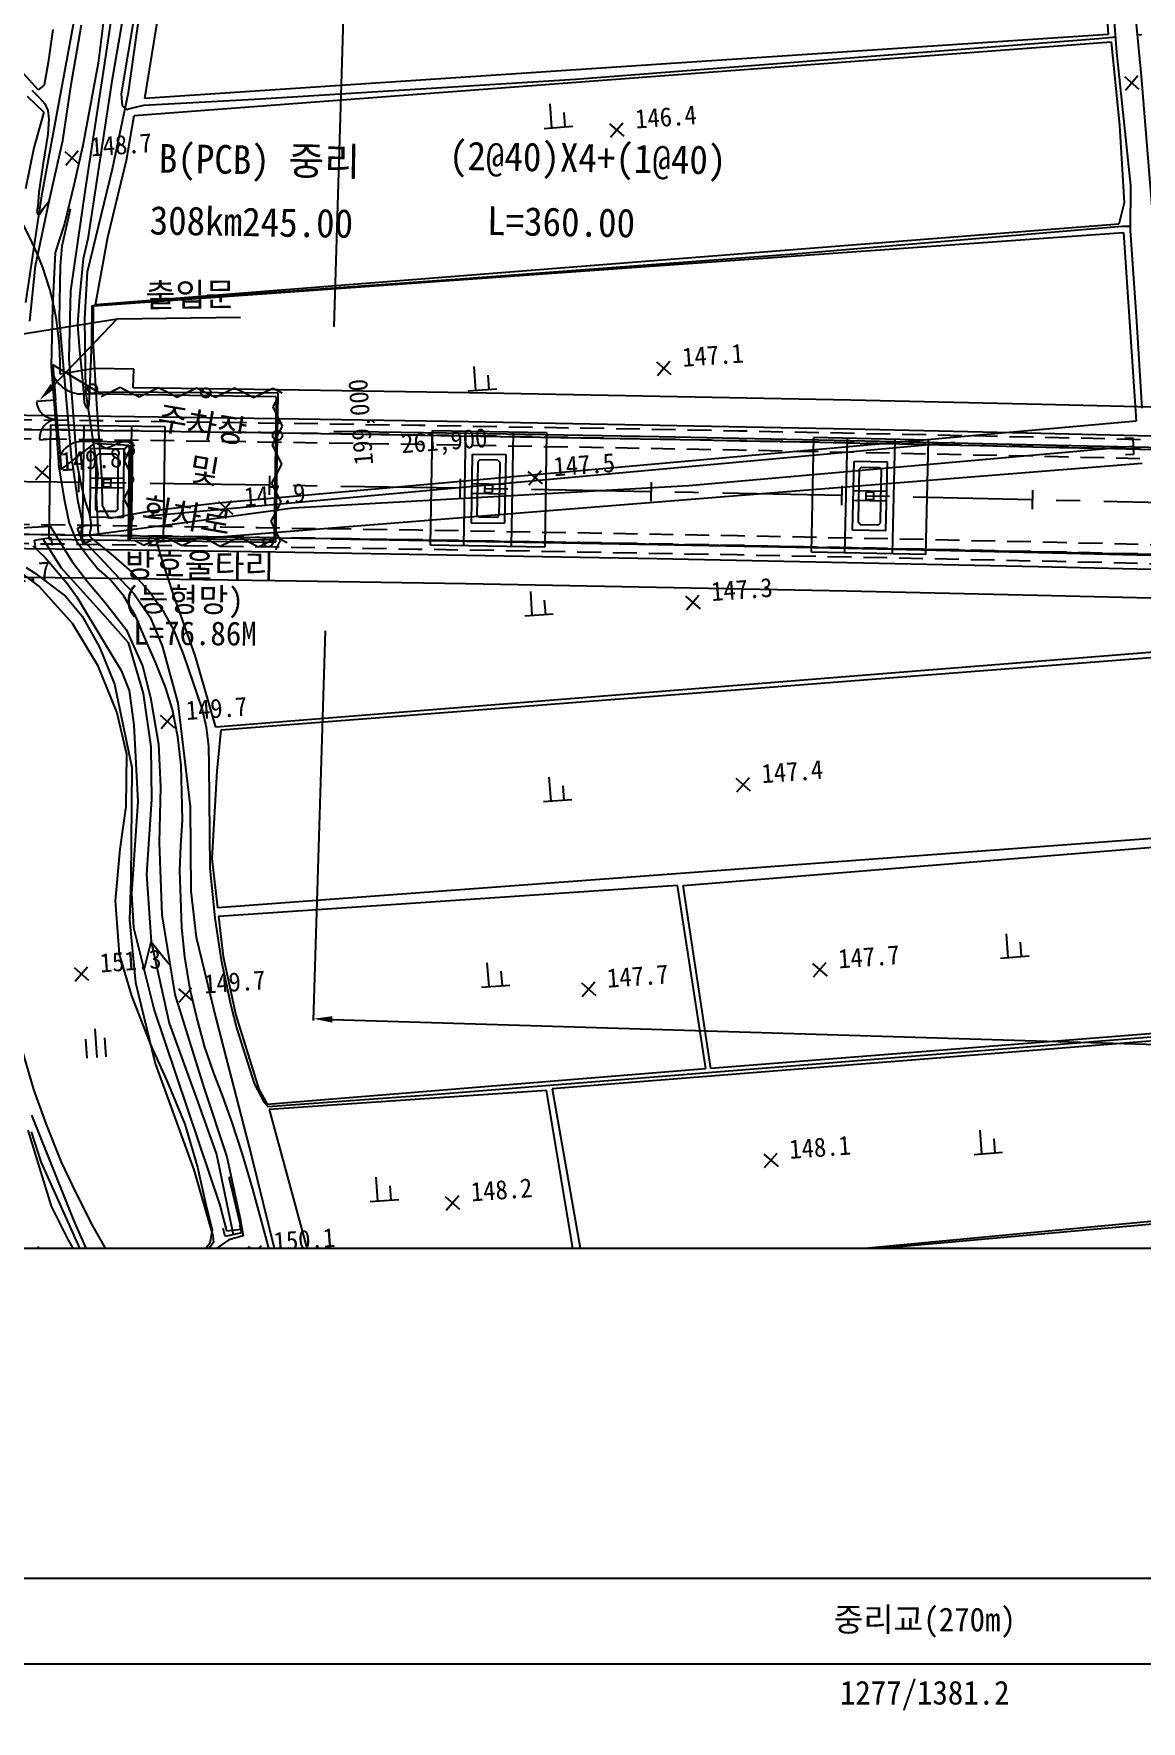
# Model space of a CAD drawing. Header units: millimetres. Extents: x 11366 to 12162, y 1103 to 1810.
# Drawn here: x 11927.3 to 12043.4, y 1346.9 to 1523.8 of the extents above; entities that cross this region are included whole.
import ezdxf
from ezdxf.enums import TextEntityAlignment as Align
from ezdxf.xclip import XClip

# ---------------------------------------------------------------- set-up
doc = ezdxf.new("R2010")
doc.units = ezdxf.units.MM
doc.header["$LTSCALE"] = 10
doc.header["$MEASUREMENT"] = 0
doc.header["$XCLIPFRAME"] = 2
doc.linetypes.add('CENTER', pattern=[2, 1.25, -0.25, 0.25, -0.25])
doc.linetypes.add('HIDDEN', pattern=[0.375, 0.25, -0.125])
for name, color, linetype in [('TT-TABL-LIN1', 4, 'Continuous'), ('TT-TABL-LIN2', 1, 'Continuous'), ('TT-TABL-TEX2', 3, 'Continuous'), ('TZ-BASE', 253, 'Continuous'), ('TZ-CABL', 4, 'Continuous')]:
    doc.layers.add(name, color=color, linetype=linetype)
doc.layers.add('TX-PAPR', color=2, linetype='Continuous', plot=False)
doc.styles.add('HANA', font='GulimChe.ttf')
doc.styles.get("Standard").update_dxf_attribs({"font": 'GulimChe.ttf'})
doc.linetypes.add('I_LINE', pattern='A,3.5,["I",Standard,S=1,R=0,X=-1,Y=-0.5],3.5', length=7)
doc.linetypes.add('XXO_LINE', pattern='A,2.5,["X",Standard,S=1,R=0,X=-1,Y=-0.5],5,["X",Standard,S=1,R=0,X=-1,Y=-0.5],5,-0.5,[133,GulimChe.ttf,S=0.5,R=0,X=-0.5,Y=0],-0.5,2.5', length=16)
doc.linetypes.add('ZIGZAG', pattern='A,0.0001,-0.2,[131,ltypeshp.shx,S=0.2,R=0,X=-0.2,Y=0],-0.4,[131,ltypeshp.shx,S=0.2,R=180,X=0.2,Y=0],-0.2', length=0.8001)

# ---------------------------------------------------------------- blocks, each defined once
blk = doc.blocks.new('JD-DHDFH546DFH43')
at = {"layer": 'TZ-BASE'}
for p, q in [((586.51, 71.46, -109.36), (587.84, 52.25, -109.36)), ((589.63, 65.82, -108.06), (591.3, 47.87, -108.06)), ((588.76, 50.39, -105.51), (587.89, 62, -105.51)), ((485.77, 61.11, -108), (483.43, 47.35, -108)), ((486.88, 45.56, -109.36), (489.34, 60.86, -109.36)), ((479.68, 54.99, -255), (476.03, 35.34, -255)), ((482.81, 55.99, -105.51), (481.99, 49.26, -105.51)), ((483.67, 56.13, -107), (482.65, 49.25, -107)), ((479.14, 47, -107.62), (480.22, 53.25, -107.62)), ((485.86, 54.76, -109), (484.41, 46.02, -109)), ((485.15, 46.17, -255), (486.36, 54.64, -255)), ((477.22, 52.79, -106.25), (476.75, 49.33, -106.25)), ((485.74, 43.75, -108.56), (588.18, 51.5, -108.56)), ((587.84, 52.25, -109.36), (486.88, 45.56, -109.36)), ((532.03, 47.58, -109), (586.85, 51.84, -109)), ((586.85, 51.84, -109), (588.64, 52.01, -109)), ((588.18, 51.5, -108.56), (589.02, 42.72, -108.56)), ((590.89, 52.22, -109), (591.39, 52.27, -109)), ((590.22, 36.43, -105.51), (588.76, 50.39, -105.51)), ((475.7, 46.45, -106.25), (473.89, 48.47, -106.25)), ((476.75, 49.33, -106.25), (476.32, 46.94, -106.25)), ((481.99, 49.26, -105.51), (480.36, 40.62, -105.51)), ((482.65, 49.25, -107), (480.61, 36.02, -107)), ((589.56, 47.84, -108.56), (591.07, 46.53, -108.56)), ((589.66, 46.43, -108.56), (590.97, 47.94, -108.56)), ((591.3, 47.87, -108.06), (592.71, 30.73, -108.06)), ((475.02, 46.4, -106), (475.81, 45.64, -106)), ((476.32, 46.94, -106.25), (475.7, 46.45, -106.25)), ((478.27, 41.14, -107.62), (479.14, 47, -107.62)), ((483.43, 47.35, -108), (480.9, 30.82, -108)), ((483.5, 38.16, -255), (485.15, 46.17, -255)), ((484.41, 46.02, -109), (484.5, 44.78, -109)), ((499.01, 45.51, -109), (532.03, 47.58, -109)), ((474.54, 45.79, -105.62), (476.28, 44.1, -105.62)), ((475.81, 45.64, -106), (476.38, 44.98, -106)), ((476.38, 44.98, -106), (476.71, 44.3, -106)), ((476.71, 44.3, -106), (476.82, 43.38, -106)), ((484.5, 44.78, -109), (484.94, 44.4, -109)), ((484.94, 44.4, -109), (485.45, 44.54, -109)), ((485.45, 44.54, -109), (486.78, 44.84, -109)), ((486.78, 44.84, -109), (499.01, 45.51, -109)), ((529.54, 42.47, -108.38), (529.36, 44.97, -108.38)), ((476.28, 44.1, -105.62), (475.25, 40.37, -105.62)), ((476.82, 43.38, -106), (476.7, 41.82, -106)), ((484.94, 39.08, -108.56), (485.74, 43.75, -108.56)), ((528.74, 42.41, -108.38), (531.73, 42.63, -108.38)), ((530.93, 42.57, -108.38), (530.83, 44.07, -108.38)), ((535.58, 42.9, -108.65), (537.09, 41.59, -108.65)), ((535.68, 41.49, -108.65), (536.99, 43, -108.65)), ((589.02, 42.72, -108.56), (589.54, 34.62, -108.56)), ((476.7, 41.82, -106), (476.18, 38.56, -106)), ((476.85, 34.79, -107.62), (478.27, 41.14, -107.62)), ((475.25, 40.37, -105.62), (474.35, 36.07, -105.62)), ((478.49, 39.98, -106.26), (480, 38.67, -106.26)), ((478.59, 38.57, -106.26), (479.9, 40.08, -106.26)), ((480.36, 40.62, -105.51), (479.46, 36.59, -105.51)), ((482.98, 31, -108.56), (484.94, 39.08, -108.56)), ((476.18, 38.56, -106), (475.78, 35.72, -106)), ((480.87, 27.37, -255), (483.5, 38.16, -255)), ((475.78, 35.72, -106), (475.65, 34.21, -106)), ((479.46, 36.59, -105.51), (478.44, 32.41, -105.51)), ((480.61, 36.02, -107), (479.09, 25.37, -107)), ((590.2, 31.7, -105.51), (590.22, 36.43, -105.51)), ((476.03, 35.34, -255), (474.38, 24.16, -255)), ((475.41, 28.01, -107.62), (476.85, 34.79, -107.62)), ((475.65, 34.21, -106), (475.55, 33.69, -106)), ((475.55, 33.69, -106), (475.67, 33.37, -106)), ((475.85, 33.38, -106), (476.23, 34.02, -106)), ((476.23, 34.02, -106), (476.87, 34.85, -106)), ((479.05, 33.89, -106), (478.19, 30.06, -106)), ((478.82, 33.99, -106), (479.05, 33.89, -106)), ((589.54, 34.62, -108.56), (588.96, 32.36, -108.56)), ((475.67, 33.37, -106), (475.85, 33.38, -106)), ((478.44, 32.41, -105.51), (477.48, 29.41, -105.51)), ((588.96, 32.36, -108.56), (481.69, 23.9, -108.56)), ((554.95, 29.26, -108), (589.3, 32.16, -108)), ((589.3, 32.16, -108), (590.2, 32.17, -108)), ((480.9, 30.82, -108), (480.41, 28.73, -108)), ((481.5, 23.81, -108.08), (589.46, 31.51, -108.08)), ((481.69, 23.9, -108.56), (482.98, 31, -108.56)), ((589.46, 31.51, -108.08), (590.8, 11.73, -108.08)), ((590.84, 22.15, -105.51), (590.2, 31.7, -105.51)), ((477.48, 29.41, -105.51), (477.18, 23.66, -105.51)), ((478.19, 30.06, -106), (477.99, 27.96, -106)), ((480.41, 28.73, -108), (480.02, 24.74, -108)), ((519.91, 26.64, -108), (554.95, 29.26, -108)), ((474.81, 22.2, -107.62), (475.41, 28.01, -107.62)), ((477.99, 27.96, -106), (477.89, 22.39, -106)), ((480.6, 22.45, -255), (480.87, 27.37, -255)), ((497, 25.01, -108), (519.91, 26.64, -108)), ((479.09, 25.37, -107), (478.91, 18.28, -107)), ((490.14, 24.48, -108), (497, 25.01, -108)), ((477.18, 23.66, -105.51), (477.06, 17.47, -105.51)), ((480.02, 24.74, -108), (479.83, 21.84, -108)), ((481.31, 19.97, -108), (481.37, 23.81, -108)), ((481.37, 23.81, -108), (481.46, 23.85, -108)), ((481.46, 23.85, -108), (482.91, 23.95, -108)), ((481.46, 20.22, -108.08), (481.5, 23.81, -108.08)), ((482.91, 23.95, -108), (488.41, 24.35, -108)), ((488.41, 24.35, -108), (490.14, 24.48, -108)), ((471.44, 20.45), (483.98, 22.45)), ((477.22, 15.37), (483.98, 22.44)), ((477.89, 22.39, -106), (479.17, 7.94, -106)), ((479.83, 21.84, -108), (480.03, 19.12, -108)), ((480.7, 14.83, -255), (480.6, 22.45, -255)), ((483.98, 22.44), (496.89, 22.62)), ((591.4, 13.08, -105.51), (590.84, 22.15, -105.51)), ((481.07, 14.15, -108), (481.31, 19.97, -108)), ((481.83, 13.54, -108.08), (481.46, 20.22, -108.08)), ((478.91, 18.28, -107), (479.74, 7.28, -107)), ((480.03, 19.12, -108), (480.38, 15.67, -108)), ((540.51, 17.92, -107.94), (542.02, 16.61, -107.94)), ((540.61, 16.51, -107.94), (541.92, 18.02, -107.94)), ((477.06, 17.47, -105.51), (477.57, 10.8, -105.51)), ((477.06, 17.47, -105.51), (477.57, 10.8, -105.51)), ((477.22, 17.61), (477.52, 13.92)), ((481.97, 14.75), (477.22, 17.61)), ((481.63, 17.23, -255), (477.99, 16.65, -255)), ((485.71, 17.18, -255), (481.63, 17.23, -255)), ((485.71, 17.18, -255), (481.63, 17.23, -255)), ((485.65, 15.21, -255), (485.71, 17.18, -255)), ((485.65, 15.21, -255), (485.71, 17.18, -255)), ((521.57, 14.94, -107.83), (521.39, 17.43, -107.83)), ((522.97, 15.04, -107.83), (522.86, 16.54, -107.83)), ((500.64, 14.28), (480.15, 14.57)), ((480.38, 15.67, -108), (480.52, 13.67, -108)), ((481.98, 6.23, -255), (480.7, 14.83, -255)), ((500.85, 14.65), (481.97, 14.75)), ((484.29, 15.24), (482.28, 14.25)), ((485.28, 14.73), (484.29, 15.24)), ((486.28, 14.23), (485.28, 14.73)), ((500.84, 15, -255), (485.65, 15.21, -255)), ((488.29, 15.22), (486.28, 14.23)), ((489.28, 14.71), (488.29, 15.22)), ((490.28, 14.2), (489.28, 14.71)), ((492.29, 15.19), (490.28, 14.2)), ((493.28, 14.69), (492.29, 15.19)), ((494.28, 14.18), (493.28, 14.69)), ((496.29, 15.17), (494.28, 14.18)), ((497.28, 14.67), (496.29, 15.17)), ((498.28, 14.16), (497.28, 14.67)), ((500.29, 15.15), (498.28, 14.16)), ((501.28, 14.64), (500.29, 15.15)), ((500.33, 13.22), (500.84, 14.21)), ((500.64, 14.28), (500.43, -0.71)), ((500.6, -0.97), (500.85, 14.65)), ((520.86, 14.67, -255), (500.84, 15, -255)), ((520.86, 14.67, -255), (500.84, 15, -255)), ((520.78, 14.88, -107.83), (523.77, 15.1, -107.83)), ((540.88, 14.31, -255), (520.86, 14.67, -255)), ((540.88, 14.31, -255), (520.86, 14.67, -255)), ((560.89, 13.91, -255), (540.88, 14.31, -255)), ((560.89, 13.91, -255), (540.88, 14.31, -255)), ((460.77, 12.52, -255), (480.79, 12.28, -255)), ((477.52, 13.92), (475.52, 13.76)), ((477.85, 9.94), (477.52, 13.92)), ((480.52, 13.67, -108), (480.71, 13.15, -108)), ((480.71, 13.15, -108), (480.86, 13.06, -108)), ((480.86, 13.06, -108), (481, 13.17, -108)), ((481, 13.17, -108), (481.07, 14.15, -108)), ((482.39, 5.35, -108.08), (481.83, 13.54, -108.08)), ((501.29, 11.2), (500.33, 13.22)), ((580.91, 13.47, -255), (560.89, 13.91, -255)), ((580.91, 13.47, -255), (560.89, 13.91, -255)), ((600.92, 12.99, -255), (580.91, 13.47, -255)), ((600.92, 12.99, -255), (580.91, 13.47, -255)), ((476.98, 11.33), (476.82, -0.67)), ((476.98, 11.33), (488.97, 11.17)), ((477.57, 10.8, -105.51), (477.85, 6.89, -105.51)), ((477.57, 10.8, -105.51), (477.85, 6.89, -105.51)), ((480.47, 11.28), (480.32, -0.72)), ((480.79, 12.28, -255), (500.8, 12, -255)), ((485.47, 11.22), (485.31, -0.78)), ((488.97, 11.17), (488.81, -0.83)), ((590.8, 11.73, -108.08), (494.22, 3.09, -108.08)), ((500.78, 10.21), (501.29, 11.2)), ((500.8, 12, -255), (520.81, 11.67, -255)), ((516.99, 10.74, -255), (516.79, -1.26, -255)), ((516.99, 10.74, -255), (528.99, 10.53, -255)), ((520.49, 10.68, -255), (520.29, -1.32, -255)), ((520.81, 11.67, -255), (540.82, 11.31, -255)), ((540.82, 11.31, -255), (560.83, 10.91, -255)), ((560.83, 10.91, -255), (580.84, 10.47, -255)), ((475.85, 9.77), (477.85, 9.94)), ((477.85, 9.94), (478.09, 6.64)), ((478.09, 6.64), (481.64, 9.42)), ((485.57, 9.5), (480.24, 9.57)), ((481.19, 8.87), (481.1, 1.67)), ((481.19, 8.87), (484.69, 8.83)), ((481.64, 9.42), (485.22, 9.19)), ((481.83, 9.4), (482.8, 8.84)), ((482.8, 8.84), (484.86, 9.72)), ((484.86, 9.72), (485.82, 9.15)), ((485.22, 9.19), (485.13, -0.75)), ((485.57, 9.5), (485.43, -0.5)), ((487.3, 1.78, -107.55), (571.76, 9.52, -107.55)), ((500.26, 9.22), (500.78, 10.21)), ((501.23, 7.2), (500.26, 9.22)), ((525.49, 10.59, -255), (525.29, -1.4, -255)), ((528.99, 10.53, -255), (528.79, -1.47, -255)), ((543.88, 4.96, -255), (590.48, 9.09, -255)), ((556.76, -2.01, -255), (557.01, 9.99, -255)), ((569.01, 9.74, -255), (557.01, 9.99, -255)), ((560.26, -2.08, -255), (560.51, 9.92, -255)), ((565.25, -2.19, -255), (565.51, 9.81, -255)), ((568.75, -2.26, -255), (569.01, 9.74, -255)), ((580.84, 10.47, -255), (600.85, 9.99, -255)), ((589.6, 9.93, -255), (590.45, 9.96, -255)), ((590.45, 9.96, -255), (590.52, 8.22, -255)), ((479.17, 7.94, -106), (479.31, 6.89, -106)), ((479.74, 7.28, -107), (480.24, 4.83, -107)), ((481.78, 8.06), (481.75, 5.76)), ((481.98, 8.26), (481.78, 8.06)), ((483.88, 8.24), (481.98, 8.26)), ((483.88, 8.24), (484.08, 8.03)), ((484.08, 8.03), (484.05, 5.73)), ((484.69, 8.83), (484.6, 1.63)), ((485.22, 8.59), (484.71, 7.6)), ((484.71, 7.6), (485.69, 5.59)), ((488.13, -0.93, -108.02), (591.41, 7.32, -108.02)), ((500.71, 6.21), (501.23, 7.2)), ((521.2, 8.27, -255), (521.08, 1.07, -255)), ((521.2, 8.27, -255), (524.7, 8.21, -255)), ((521.79, 7.46, -255), (521.75, 5.16, -255)), ((521.99, 7.65, -255), (521.79, 7.46, -255)), ((523.89, 7.62, -255), (521.99, 7.65, -255)), ((523.89, 7.62, -255), (524.09, 7.42, -255)), ((524.09, 7.42, -255), (524.05, 5.12, -255)), ((524.7, 8.21, -255), (524.58, 1.01, -255)), ((561.06, 0.3, -255), (561.21, 7.5, -255)), ((564.71, 7.43, -255), (561.21, 7.5, -255)), ((564.56, 0.23, -255), (564.71, 7.43, -255)), ((590.52, 8.22, -255), (589.66, 8.18, -255)), ((475.36, 6.97, -105.2), (476.87, 5.66, -105.2)), ((475.46, 5.56, -105.2), (476.77, 7.07, -105.2)), ((477.85, 6.89, -105.51), (478.45, 3.36, -105.51)), ((479.31, 6.89, -106), (479.83, 3.48, -106)), ((479.94, 6.28), (479.91, 4.28)), ((481.15, 5.77), (484.65, 5.73)), ((481.75, 5.76), (481.71, 2.46)), ((481.82, 3.78, -255), (481.98, 6.23, -255)), ((482.45, 2.87, -108.08), (482.39, 5.35, -108.08)), ((482.5, 5.65), (482.49, 4.85)), ((482.5, 5.65), (483.3, 5.64)), ((483.3, 5.64), (483.29, 4.84)), ((484.05, 5.73), (484.01, 2.43)), ((485.69, 5.59), (485.18, 4.59)), ((499.94, 6), (499.91, 4)), ((500.2, 5.22), (500.71, 6.21)), ((519.94, 5.68), (519.9, 3.68)), ((527.02, 6.45, -107.51), (528.53, 5.14, -107.51)), ((527.12, 5.04, -107.51), (528.43, 6.55, -107.51)), ((539.94, 5.32), (539.9, 3.32)), ((561.72, 3.39, -255), (561.79, 6.69, -255)), ((562, 6.89, -255), (561.79, 6.69, -255)), ((562, 6.89, -255), (561.79, 6.69, -255)), ((562, 6.89, -255), (563.9, 6.84, -255)), ((563.9, 6.84, -255), (564.09, 6.64, -255)), ((564.02, 3.34, -255), (564.09, 6.64, -255)), ((480.24, 4.83, -107), (480.64, 3.17, -107)), ((481.14, 4.77), (484.64, 4.73)), ((482.03, -0.06, -255), (481.82, 3.78, -255)), ((482.49, 4.85), (483.29, 4.84)), ((485.18, 4.59), (484.67, 3.6)), ((484.67, 3.6), (485.65, 1.59)), ((501.17, 3.21), (500.2, 5.22)), ((502.39, 2.62, -255), (543.88, 4.96, -255)), ((521.13, 4.17, -255), (524.63, 4.11, -255)), ((521.15, 5.17, -255), (524.65, 5.11, -255)), ((521.75, 5.16, -255), (521.69, 1.86, -255)), ((522.5, 5.04, -255), (522.48, 4.24, -255)), ((522.48, 4.24, -255), (523.28, 4.23, -255)), ((522.5, 5.04, -255), (523.3, 5.03, -255)), ((523.3, 5.03, -255), (523.28, 4.23, -255)), ((524.05, 5.12, -255), (523.99, 1.82, -255)), ((559.93, 4.92), (559.89, 2.92)), ((564.64, 4.33, -255), (561.14, 4.4, -255)), ((562.47, 3.47, -255), (562.49, 4.27, -255)), ((563.29, 4.26, -255), (562.49, 4.27, -255)), ((563.27, 3.46, -255), (563.29, 4.26, -255)), ((579.93, 4.48), (579.89, 2.48)), ((478.45, 3.36, -105.51), (478.91, 1.2, -105.51)), ((479.83, 3.48, -106), (480.27, 1.35, -106)), ((480.64, 3.17, -107), (481.05, 2.12, -107)), ((481.05, 2.12, -107), (481.2, 1.09, -107)), ((481.91, 2.26), (481.71, 2.46)), ((483.8, 2.24), (481.91, 2.26)), ((483.18, 1.5, -108.08), (482.45, 2.87, -108.08)), ((487.52, 2.27, -108.08), (483.18, 1.5, -108.08)), ((483.8, 2.24), (484.01, 2.43)), ((483.8, 2.24), (484.01, 2.43)), ((494.22, 3.09, -108.08), (487.52, 2.27, -108.08)), ((490.28, 0.97, -255), (502.39, 2.62, -255)), ((494.58, 3.28, -107.15), (496.1, 1.97, -107.15)), ((494.69, 1.87, -107.15), (496, 3.38, -107.15)), ((500.13, 1.22), (500.65, 2.21)), ((500.65, 2.21), (501.17, 3.21)), ((521.89, 1.65, -255), (521.69, 1.86, -255)), ((523.79, 1.62, -255), (523.99, 1.82, -255)), ((523.79, 1.62, -255), (523.99, 1.82, -255)), ((564.62, 3.33, -255), (561.12, 3.4, -255)), ((561.67, 1.09, -255), (561.72, 3.39, -255)), ((563.27, 3.46, -255), (562.47, 3.47, -255)), ((563.97, 1.04, -255), (564.02, 3.34, -255)), ((472.59, 0.45, -97.64), (476.94, 0.71, -97.64)), ((476.94, 0.71, -97.64), (479.21, -2.96, -97.64)), ((479.81, -1.04, -105.51), (478.91, 1.2, -105.51)), ((479.8, 0.48, -255), (480.59, 0.79, -255)), ((480.44, -1.14, -255), (479.8, 0.48, -255)), ((480.12, -0.33, -255), (490.28, 0.97, -255)), ((480.28, 0.57, -106), (480.13, -0.15, -106)), ((480.27, 1.35, -106), (480.28, 0.57, -106)), ((481.11, 0.05, -107), (481.09, -0.25, -107)), ((481.1, 1.67), (484.6, 1.63)), ((481.2, 0.51, -107), (481.11, 0.05, -107)), ((481.2, 1.09, -107), (481.2, 0.51, -107)), ((485.65, 1.59), (485.14, 0.59)), ((501.1, -0.79), (500.13, 1.22)), ((521.08, 1.07, -255), (524.58, 1.01, -255)), ((523.79, 1.62, -255), (521.89, 1.65, -255)), ((564.56, 0.23, -255), (561.06, 0.3, -255)), ((561.87, 0.89, -255), (561.67, 1.09, -255)), ((561.87, 0.89, -255), (563.77, 0.85, -255)), ((563.77, 0.85, -255), (563.97, 1.04, -255)), ((460.62, -1.48, -255), (480.6, -1.72, -255)), ((475.15, -1.34, -105), (476.44, -2.57, -105)), ((475.31, -0.75, -255), (477.03, -0.47, -255)), ((475.45, -1.59, -255), (475.31, -0.75, -255)), ((476.17, -0.61, -255), (478.11, -3.65, -255)), ((476.82, -0.67), (488.81, -0.83)), ((477.03, -0.47, -255), (477.17, -1.31, -255)), ((480.82, -2.41, -105.51), (479.81, -1.04, -105.51)), ((480.13, -0.15, -106), (480.19, -0.48, -106)), ((480.19, -0.48, -106), (480.87, -1.26, -106)), ((481.23, -0.83, -255), (480.44, -1.14, -255)), ((480.6, -1.72, -255), (500.59, -2, -255)), ((480.87, -1.26, -106), (482.13, -2.54, -106)), ((481.09, -0.25, -107), (481.32, -0.6, -107)), ((481.32, -0.6, -107), (483.35, -2.24, -107)), ((485.13, -0.75), (500.6, -0.97)), ((485.43, -0.5), (500.43, -0.71)), ((485.79, -0.76), (486.78, -1.27)), ((486.78, -1.27), (488.79, -0.3)), ((488.54, -2.4, -108.02), (488.13, -0.93, -108.02)), ((488.79, -0.3), (489.79, -0.81)), ((489.79, -0.81), (490.78, -1.33)), ((490.78, -1.33), (492.79, -0.36)), ((492.79, -0.36), (493.79, -0.87)), ((493.79, -0.87), (494.78, -1.39)), ((494.78, -1.39), (496.79, -0.42)), ((496.79, -0.42), (497.79, -0.93)), ((497.79, -0.93), (498.78, -1.45)), ((498.78, -1.45), (500.79, -0.48)), ((500.59, -1.79), (501.1, -0.79)), ((500.79, -0.48), (501.79, -0.99)), ((516.79, -1.26, -255), (528.79, -1.47, -255)), ((476.44, -2.57, -105), (477.62, -3.98, -105)), ((479.21, -2.96, -97.64), (480.79, -5.01, -97.64)), ((481.85, -3.67, -105.51), (480.82, -2.41, -105.51)), ((482.13, -2.54, -106), (483.6, -4.1, -106)), ((483.35, -2.24, -107), (485.48, -4.08, -107)), ((489.93, -6.57, -108.02), (488.54, -2.4, -108.02)), ((500.59, -2, -255), (520.57, -2.32, -255)), ((520.57, -2.32, -255), (540.55, -2.69, -255)), ((540.55, -2.69, -255), (560.54, -3.09, -255)), ((568.75, -2.26, -255), (556.76, -2.01, -255)), ((560.54, -3.09, -255), (580.52, -3.53, -255)), ((580.52, -3.53, -255), (600.5, -4.01, -255)), ((466.67, -4.55, -255), (480.56, -4.72, -255)), ((466.67, -4.55, -255), (480.56, -4.72, -255)), ((473.78, -4.09, -103.94), (475.85, -5.66, -103.94)), ((474.44, -3.63, -104), (475.3, -4.19, -104)), ((475.3, -4.19, -104), (478.57, -6.63, -104)), ((477.62, -3.98, -105), (478.76, -5.35, -105)), ((478.11, -3.65, -255), (482.4, -8.4, -255)), ((480.56, -4.72, -255), (500.54, -5, -255)), ((480.56, -4.72, -255), (500.54, -5, -255)), ((480.79, -5.01, -97.64), (482.67, -7.27, -97.64)), ((483.21, -4.84, -105.51), (481.85, -3.67, -105.51)), ((484.69, -6.62, -105.51), (483.21, -4.84, -105.51)), ((483.6, -4.1, -106), (485.71, -6.37, -106)), ((485.48, -4.08, -107), (487.42, -6.26, -107)), ((500.54, -5, -255), (520.52, -5.32, -255)), ((500.54, -5, -255), (520.52, -5.32, -255)), ((475.85, -5.66, -103.94), (479.25, -9.47, -103.94)), ((478.57, -6.63, -104), (480.29, -8.72, -104)), ((478.76, -5.35, -105), (479.73, -6.69, -105)), ((479.73, -6.69, -105), (480.53, -7.99, -105)), ((485.94, -8.76, -105.51), (484.69, -6.62, -105.51)), ((485.71, -6.37, -106), (487.42, -8.85, -106)), ((487.42, -6.26, -107), (488.76, -8.12, -107)), ((492.16, -12.86, -108.02), (489.93, -6.57, -108.02)), ((520.52, -5.32, -255), (540.5, -5.69, -255)), ((520.52, -5.32, -255), (540.5, -5.69, -255)), ((527.49, -8.65, -107.75), (527.32, -6.16, -107.75)), ((528.89, -8.55, -107.75), (528.78, -7.05, -107.75)), ((540.5, -5.69, -255), (560.47, -6.09, -255)), ((540.5, -5.69, -255), (560.47, -6.09, -255)), ((543.55, -6.64, -107.66), (545.07, -7.95, -107.66)), ((543.66, -8.05, -107.66), (544.96, -6.54, -107.66)), ((560.47, -6.09, -255), (580.45, -6.53, -255)), ((560.47, -6.09, -255), (580.45, -6.53, -255)), ((580.45, -6.53, -255), (600.42, -7.01, -255)), ((580.45, -6.53, -255), (600.42, -7.01, -255)), ((480.29, -8.72, -104), (482.12, -11.98, -104)), ((480.53, -7.99, -105), (484.39, -14.44, -105)), ((482.4, -8.4, -255), (485.14, -11.49, -255)), ((482.67, -7.27, -97.64), (484.93, -10.14, -97.64)), ((486.83, -10.94, -105.51), (485.94, -8.76, -105.51)), ((488.76, -8.12, -107), (489.9, -10.24, -107)), ((526.7, -8.71, -107.75), (529.69, -8.49, -107.75)), ((479.25, -9.47, -103.94), (481.93, -13.87, -103.94)), ((484.93, -10.14, -97.64), (486.64, -13.93, -97.64)), ((487.42, -8.85, -106), (488.68, -11.83, -106)), ((489.9, -10.24, -107), (490.92, -12.79, -107)), ((482.12, -11.98, -104), (483.68, -15.85, -104)), ((485.14, -11.49, -255), (486.69, -16.85, -255)), ((487.98, -13.56, -105.51), (486.83, -10.94, -105.51)), ((488.68, -11.83, -106), (490.35, -17.84, -106)), ((481.93, -13.87, -103.94), (483.93, -18.87, -103.94)), ((486.64, -13.93, -97.64), (487.48, -17.25, -97.64)), ((489.05, -16.18, -105.51), (487.98, -13.56, -105.51)), ((490.92, -12.79, -107), (492.89, -18.52, -107)), ((494.3, -20.36, -108.02), (492.16, -12.86, -108.02)), ((593.09, -12.46, -108.02), (494.3, -20.36, -108.02)), ((494.87, -20.65, -107.64), (593.19, -12.99, -107.64)), ((483.68, -15.85, -104), (485.5, -24.58, -104)), ((484.39, -14.44, -105), (485.23, -16.53, -105)), ((485.23, -16.53, -105), (485.72, -20.15, -105)), ((486.69, -16.85, -255), (487.5, -22.43, -255)), ((487.48, -17.25, -97.64), (488.29, -22.14, -97.64)), ((489.76, -18.51, -105.51), (489.05, -16.18, -105.51)), ((483.93, -18.87, -103.94), (484.95, -23.21, -103.94)), ((488.48, -19.11, -105.34), (489.99, -20.42, -105.34)), ((488.58, -20.52, -105.34), (489.89, -19.01, -105.34)), ((490.32, -21.37, -105.51), (489.76, -18.51, -105.51)), ((490.35, -17.84, -106), (491.61, -28.68, -106)), ((492.89, -18.52, -107), (493.29, -20.36, -107)), ((485.72, -20.15, -105), (486.13, -28.16, -105)), ((493.29, -20.36, -107), (493.55, -22.41, -107)), ((494.44, -24.98, -107.64), (494.87, -20.65, -107.64)), ((487.5, -22.43, -255), (487.57, -27.95, -255)), ((488.29, -22.14, -97.64), (488.53, -26.61, -97.64)), ((490.68, -24.41, -105.51), (490.32, -21.37, -105.51)), ((493.55, -22.41, -107), (493.57, -24.31, -107)), ((484.95, -23.21, -103.94), (484.9, -28.7, -103.94)), ((485.5, -24.58, -104), (485.39, -36.37, -104)), ((490.76, -27.21, -105.51), (490.68, -24.41, -105.51)), ((493.57, -24.31, -107), (493.7, -35.12, -107)), ((493.94, -34.12, -107.64), (494.44, -24.98, -107.64)), ((529.45, -28.11, -107.28), (529.27, -25.62, -107.28)), ((530.84, -28.01, -107.28), (530.74, -26.51, -107.28)), ((548.83, -25.73, -107.62), (550.34, -27.04, -107.62)), ((548.93, -27.14, -107.62), (550.24, -25.63, -107.62)), ((486.13, -28.16, -105), (485.48, -37.81, -105)), ((487.57, -27.95, -255), (487.06, -35.77, -255)), ((488.53, -26.61, -97.64), (488.37, -32.49, -97.64)), ((490.81, -30.1, -105.51), (490.76, -27.21, -105.51)), ((528.65, -28.17, -107.28), (531.64, -27.95, -107.28)), ((484.9, -28.7, -103.94), (484.26, -33.16, -103.94)), ((491.61, -28.68, -106), (491.69, -37.56, -106)), ((490.64, -32.8, -105.51), (490.81, -30.1, -105.51)), ((484.26, -33.16, -103.94), (483.76, -38.58, -103.94)), ((488.37, -32.49, -97.64), (488.66, -40.04, -97.64)), ((490.55, -35.41, -105.51), (490.64, -32.8, -105.51)), ((594.85, -31.87, -107.64), (494.52, -39.3, -107.64)), ((543.3, -36.98, -107.52), (595.1, -32.74, -107.52)), ((493.7, -35.12, -107), (494.2, -40.39, -107)), ((494.52, -39.3, -107.64), (493.94, -34.12, -107.64)), ((485.39, -36.37, -104), (485.26, -40.59, -104)), ((487.06, -35.77, -255), (487.55, -42.89, -255)), ((490.66, -38.33, -105.51), (490.55, -35.41, -105.51)), ((542.71, -36.98, -107.29), (494.58, -40.21, -107.29)), ((545.66, -56.17, -107.29), (542.71, -36.98, -107.29)), ((546.19, -56.15, -107.52), (543.3, -36.98, -107.52)), ((483.76, -38.58, -103.94), (484.17, -44.15, -103.94)), ((485.48, -37.81, -105), (485.68, -41.37, -105)), ((490.75, -41.37, -105.51), (490.66, -38.33, -105.51)), ((491.69, -37.56, -106), (492.24, -42.39, -106)), ((485.26, -40.59, -104), (485.88, -47.13, -104)), ((488.66, -40.04, -97.64), (490.01, -48.4, -97.64)), ((494.2, -40.39, -107), (494.86, -44.78, -107)), ((494.58, -40.21, -107.29), (495.09, -44.4, -107.29)), ((485.68, -41.37, -105), (487.84, -50.03, -105)), ((491.07, -44.46, -105.51), (490.75, -41.37, -105.51)), ((492.24, -42.39, -106), (494.32, -50.86, -106)), ((577.38, -44.51, -107.05), (577.2, -42.02, -107.05)), ((484.17, -44.15, -103.94), (485.49, -48.55, -103.94)), ((486.8, -45.8, -255), (487.55, -42.89, -255)), ((487.55, -42.89, -255), (489.43, -45.23, -255)), ((487.55, -42.89, -255), (489.44, -51.41, -255)), ((578.78, -44.41, -107.05), (578.67, -42.91, -107.05)), ((479.47, -45.58, -103.7), (480.98, -46.89, -103.7)), ((479.57, -46.99, -103.7), (480.88, -45.48, -103.7)), ((491.63, -47.88, -105.51), (491.07, -44.46, -105.51)), ((494.86, -44.78, -107), (495.89, -49.55, -107)), ((495.09, -44.4, -107.29), (496.4, -50.56, -107.29)), ((522.95, -47.56, -107.67), (522.77, -45.06, -107.67)), ((524.35, -47.46, -107.67), (524.24, -45.96, -107.67)), ((556.87, -45.15, -107.27), (558.38, -46.46, -107.27)), ((556.97, -46.56, -107.27), (558.28, -45.05, -107.27)), ((576.58, -44.57, -107.05), (579.58, -44.35, -107.05)), ((485.88, -47.13, -104), (487.95, -55.63, -104)), ((490.49, -49.2, -105.34), (491.8, -47.69, -105.34)), ((522.15, -47.62, -107.67), (525.15, -47.4, -107.67)), ((532.63, -47.18, -107.3), (534.14, -48.49, -107.3)), ((532.73, -48.59, -107.3), (534.04, -47.08, -107.3)), ((485.49, -48.55, -103.94), (487.45, -53.57, -103.94)), ((490.01, -48.4, -97.64), (493.07, -58.14, -97.64)), ((490.39, -47.79, -105.34), (491.91, -49.1, -105.34)), ((492.34, -50.82, -105.51), (491.63, -47.88, -105.51)), ((487.84, -50.03, -105), (494.72, -70.48, -105)), ((493.17, -53.9, -105.51), (492.34, -50.82, -105.51)), ((494.32, -50.86, -106), (498.06, -65.34, -106)), ((495.89, -49.55, -107), (496.52, -51.99, -107)), ((496.4, -50.56, -107.29), (498.82, -58.32, -107.29)), ((481.62, -52.01, -103.57), (481.84, -55.01, -103.57)), ((482.83, -54.93, -103.57), (482.69, -52.94, -103.57)), ((489.44, -51.41, -255), (492.41, -59.57, -255)), ((496.52, -51.99, -107), (498.35, -57.74, -107)), ((596.88, -52.91, -107.02), (529.56, -58.29, -107.02)), ((596.84, -52.14, -107.52), (546.19, -56.15, -107.52)), ((554.64, -55.86, -107), (594.53, -52.65, -107)), ((475.25, -58.35, -103.94), (473.95, -53.93, -103.94)), ((480.84, -55.08, -103.57), (480.7, -53.08, -103.57)), ((487.45, -53.57, -103.94), (489.21, -57.51, -103.94)), ((494.07, -56.53, -105.51), (493.17, -53.9, -105.51)), ((487.95, -55.63, -104), (492.02, -66.79, -104)), ((495.01, -59, -105.51), (494.07, -56.53, -105.51)), ((499.7, -59.88, -107.29), (545.66, -56.17, -107.29)), ((516.65, -58.93, -107), (554.64, -55.86, -107)), ((476.58, -62.01, -103.94), (475.25, -58.35, -103.94)), ((489.21, -57.51, -103.94), (491.08, -61.99, -103.94)), ((493.07, -58.14, -97.64), (495.47, -65.43, -97.64)), ((498.35, -57.74, -107), (499.37, -59.73, -107)), ((498.82, -58.32, -107.29), (499.7, -59.88, -107.29)), ((529.56, -58.29, -107.02), (531.35, -68.43, -107.02)), ((492.41, -59.57, -255), (494.4, -65.17, -255)), ((496.01, -61.72, -105.51), (495.01, -59, -105.51)), ((499.37, -59.73, -107), (499.77, -60.15, -107)), ((499.77, -60.15, -107), (516.65, -58.93, -107)), ((528.99, -58.46, -106.86), (499.92, -60.44, -106.86)), ((532.23, -77.91, -106.86), (528.99, -58.46, -106.86)), ((475, -61.04, -103), (479.39, -72.04, -103)), ((497.11, -65.12, -105.51), (496.01, -61.72, -105.51)), ((499.92, -60.44, -106.86), (504.51, -77.44, -106.86)), ((477.1, -70.58, -101.71), (474.65, -62.63, -101.71)), ((474.97, -62.78, -102), (475.96, -65.93, -102)), ((478.15, -65.96, -103.94), (476.58, -62.01, -103.94)), ((491.08, -61.99, -103.94), (492.4, -66.5, -103.94)), ((574.6, -65.1, -106.98), (574.42, -62.61, -106.98)), ((576, -65, -106.98), (575.89, -63.51, -106.98)), ((494.4, -65.17, -255), (496.14, -73.57, -255)), ((495.47, -65.43, -97.64), (496.86, -71.92, -97.64)), ((498.2, -68.82, -105.51), (497.11, -65.12, -105.51)), ((498.06, -65.34, -106), (501.89, -80.9, -106)), ((551.74, -65.12, -106.92), (553.25, -66.43, -106.92)), ((551.84, -66.53, -106.92), (553.15, -65.02, -106.92)), ((573.8, -65.16, -106.98), (576.79, -64.94, -106.98)), ((475.96, -65.93, -102), (483.34, -82.36, -102)), ((479.65, -69.13, -103.94), (478.15, -65.96, -103.94)), ((492.02, -66.79, -104), (493.99, -73.69, -104)), ((492.4, -66.5, -103.94), (493.28, -70.4, -103.94)), ((495.7, -67.58, -105), (495.92, -67.52, -105)), ((497.01, -73.01, -105), (495.7, -67.58, -105)), ((499.13, -72.28, -105.51), (498.2, -68.82, -105.51)), ((511.31, -70.04, -106.59), (511.13, -67.55, -106.59)), ((512.7, -69.94, -106.59), (512.59, -68.45, -106.59)), ((531.35, -68.43, -107.02), (532.98, -77.79, -107.02)), ((478.84, -74.09, -101.71), (477.1, -70.58, -101.71)), ((481.42, -72.64, -103.94), (479.65, -69.13, -103.94)), ((493.28, -70.4, -103.94), (493.92, -73.11, -103.94)), ((494.72, -70.48, -105), (495.44, -73.19, -105)), ((510.51, -70.1, -106.59), (513.5, -69.88, -106.59)), ((518.36, -69.58, -106.85), (519.87, -70.89, -106.85)), ((518.46, -70.99, -106.85), (519.77, -69.48, -106.85)), ((479.39, -72.04, -103), (485, -84.89, -103)), ((496.86, -71.92, -97.64), (497.18, -73.71, -97.64)), ((500.05, -75.64, -105.51), (499.13, -72.28, -105.51)), ((598.65, -71.94, -106.58), (505.05, -80.3, -106.58)), ((532.98, -77.79, -107.02), (598.35, -71.58, -107.02)), ((481.07, -77.86, -101.71), (478.84, -74.09, -101.71)), ((483.91, -77.1, -103.94), (481.42, -72.64, -103.94)), ((493.92, -73.11, -103.94), (493.69, -74.45, -103.94)), ((495.67, -74.1, -97.64), (493.79, -75.46, -97.64)), ((493.99, -73.69, -104), (494.06, -74.4, -104)), ((495.29, -73.76, -255), (495.1, -72.93, -255)), ((496.99, -73.39, -255), (495.29, -73.76, -255)), ((495.44, -73.19, -105), (497.01, -73.01, -105)), ((497.18, -73.71, -97.64), (495.67, -74.1, -97.64)), ((496.81, -72.55, -255), (496.99, -73.39, -255)), ((475.69, -74.8, -102), (475.91, -77.79, -102)), ((493.69, -74.45, -103.94), (491.29, -77.75, -103.94)), ((494.06, -74.4, -104), (492.8, -76.11, -104)), ((497.69, -74.8, -104.88), (499.2, -76.11, -104.88)), ((497.79, -76.21, -104.88), (499.1, -74.7, -104.88))]:
    blk.add_line(p, q, dxfattribs=at)
at = {"layer": 'TZ-BASE', "linetype": 'ByBlock'}
for p, q in [((506.73, 21.62), (507.94, 61.4)), ((505.76, -10.27), (504.52, -51.12)), ((506.53, -51.01), (697.87, -56.81))]:
    blk.add_line(p, q, dxfattribs=at)
at = {"layer": 'TZ-BASE', "linetype": 'I_LINE', "ltscale": 0.2}
for p, q in [((506.67, 10.68, -255), (520.79, 10.46, -255)), ((520.79, 10.46, -255), (540.8, 10.1, -255)), ((540.8, 10.1, -255), (560.8, 9.69, -255)), ((560.8, 9.69, -255), (580.81, 9.25, -255)), ((580.81, 9.25, -255), (600.82, 8.77, -255)), ((506.42, -0.62, -255), (520.6, -0.85, -255)), ((520.6, -0.85, -255), (540.58, -1.21, -255)), ((540.58, -1.21, -255), (560.57, -1.61, -255)), ((560.57, -1.61, -255), (580.55, -2.05, -255)), ((580.55, -2.05, -255), (600.53, -2.53, -255))]:
    blk.add_line(p, q, dxfattribs=at)
at = {"layer": 'TZ-BASE'}
for centre in [(481.38, 15.1), (493.28, 14.69), (500.78, 10.21), (485.22, 8.59), (487.79, -0.79), (499.79, -0.96)]:
    blk.add_circle(centre, 0.5, dxfattribs=at)
for centre, radius, start, end in [((448, 17.5, -255), 30, 358.3676, 33.2087), ((480.27, 17.8), 3.23, 186.1048, 267.8694), ((477.52, 13.92), 2, 184.719, 274.719), ((477.85, 9.94), 2, 94.719, 184.719), ((480.23, 7.17), 2.4, 89.7364, 189.0066)]:
    blk.add_arc(centre, radius, start, end, dxfattribs=at)
at = {"layer": 'TZ-BASE', "linetype": 'CENTER'}
blk.add_arc((349.93, -9993.88), 10000, 87.994648, 90.032142, dxfattribs=at)
at = {"layer": 'TZ-BASE'}
blk.add_solid([(477.46, 15.14), (475.84, 13.93), (476.98, 15.6)], dxfattribs=at)
at = {"layer": 'TZ-BASE', "linetype": 'ByBlock'}
blk.add_solid([(506.54, -50.67), (506.52, -51.34), (504.53, -50.94)], dxfattribs=at)
at = {"layer": 'TZ-BASE', "style": 'HANA'}
for s, height, rotation, p in [('146.4', 2, 4.1197, (538.33, 42.39, -108.65)), ('148.7', 2, 4.1197, (481.24, 39.47, -106.26)), ('B(PCB) 중리', 3, 359.039, (488.32, 37.78, -255)), ('(2@40)X4+(1@40)', 3, 359.039, (518.73, 38.07, -255)), ('308km245.00', 3, 359.039, (487.36, 31.29, -255)), ('L=360.00', 3, 359.039, (522.73, 31.24, -255)), ('출입문', 2.5, 0.7574, (486.96, 23.67)), ('147.1', 2, 4.1197, (543.26, 17.41, -107.94)), ('199,000', 2, 94.1197, (510.81, 7.18, -255)), ('주차장', 2.5, 350.2255, (488.04, 10.93)), ('261,900', 2, 4.1197, (513.82, 8.36, -255)), ('149.8', 2, 4.1197, (478.11, 6.46, -105.2)), ('및', 2.5, 350.2255, (491.36, 5.6)), ('147.5', 2, 4.1197, (529.77, 5.94, -107.51)), ('회차로', 2.5, 350.2255, (486.39, 1.36)), ('147.9', 2, 4.1197, (497.34, 2.77, -107.15)), ('151.7', 2, 4.1197, (470.63, -5.41, -103.33)), ('147.3', 2, 4.1197, (546.3, -7.15, -107.66)), ('149.7', 2, 4.1197, (491.23, -19.62, -105.34)), ('147.4', 2, 4.1197, (551.58, -26.24, -107.62)), ('151.3', 2, 4.1197, (482.22, -46.09, -103.7)), ('147.7', 2, 4.1197, (559.62, -45.66, -107.27)), ('149.7', 2, 4.1197, (493.14, -48.3, -105.34)), ('147.7', 2, 4.1197, (535.38, -47.69, -107.3)), ('148.1', 2, 4.1197, (554.49, -65.63, -106.92)), ('148.2', 2, 4.1197, (521.11, -70.09, -106.85)), ('150.1', 2, 4.1197, (500.44, -75.31, -104.88))]:
    blk.add_text(s, height=height, rotation=rotation, dxfattribs=at).set_placement(p)
at = {"layer": 'TZ-BASE', "linetype": 'XXO_LINE', "style": 'HANA'}
for s, p in [('방호울타리', (484.76, -4.59)), ('(능형망)', (484.59, -8.19)), ('L=76.86M', (485.66, -11.71))]:
    blk.add_text(s, height=2.5, rotation=359.5179, dxfattribs=at).set_placement(p)
blk = doc.blocks.new('JD-경부고속하선표_190503')
at = {"layer": 'TT-TABL-LIN1'}
blk.add_lwpolyline([(2, 114), (785.58, 114), (785.58, 39), (2, 39)], close=True, dxfattribs=at)
at = {"layer": 'TT-TABL-LIN2'}
blk.add_lwpolyline([(785.58, 105), (9.33, 105)], dxfattribs=at)

msp = doc.modelspace()

# ---------------------------------------------------------------- linework, layer by layer
at = {"layer": 'TX-PAPR', "flags": 128}
msp.add_lwpolyline([(11454.69, 1396.46), (12149.29, 1396.46), (12154.55, 1546.46), (11449.44, 1546.46), (11454.69, 1396.46)], dxfattribs=at)
at = {"layer": 'TZ-CABL', "linetype": 'HIDDEN'}
for points in [[(11883.87, 1483.74, -0.006285), (12152.02, 1478.16)], [(11884.12, 1482.74, -0.006279), (12151.99, 1477.16)], [(11883.86, 1481.74, -0.006284), (12151.95, 1476.16)], [(11883.82, 1472.75, -0.00628), (12151.77, 1467.19)], [(11883.82, 1470.75, -0.00628), (12151.7, 1465.19)], [(11884.07, 1471.74, -0.006274), (12151.74, 1466.19)]]:
    msp.add_lwpolyline(points, format="xyb", dxfattribs=at)
at = {"layer": 'TZ-CABL', "linetype": 'ZIGZAG', "ltscale": 0.5}
for points in [[(11884.12, 1482.74, -0.006279), (12151.99, 1477.16)], [(11884.07, 1471.74, -0.006274), (12151.74, 1466.19)]]:
    msp.add_lwpolyline(points, format="xyb", dxfattribs=at)

# ---------------------------------------------------------------- block references
at = {"layer": 'TT-TABL-LIN2'}
msp.add_blockref('JD-경부고속하선표_190503', (11370.11, 1247.87), dxfattribs=at)
at = {"layer": 'TZ-BASE'}
ref = msp.add_blockref('JD-DHDFH546DFH43', (11452.06, 1471.46), dxfattribs=at)
XClip(ref).set_block_clipping_path([(2.6260724032, -75), (697.2310196891, -74.9999999943), (702.4831644844, 75.0000000058), (-2.6260724032, 75)])

# ---------------------------------------------------------------- texts
at = {"layer": 'TT-TABL-TEX2'}
msp.add_text('중리교(270m)', height=2.5, dxfattribs=at).set_placement((12020.68, 1357.37), align=Align.MIDDLE)
msp.add_text('1277/1381.2', height=2.5, dxfattribs=at).set_placement((12020.68, 1349.87), align=Align.MIDDLE_CENTER)

doc.saveas('drawing.dxf')
